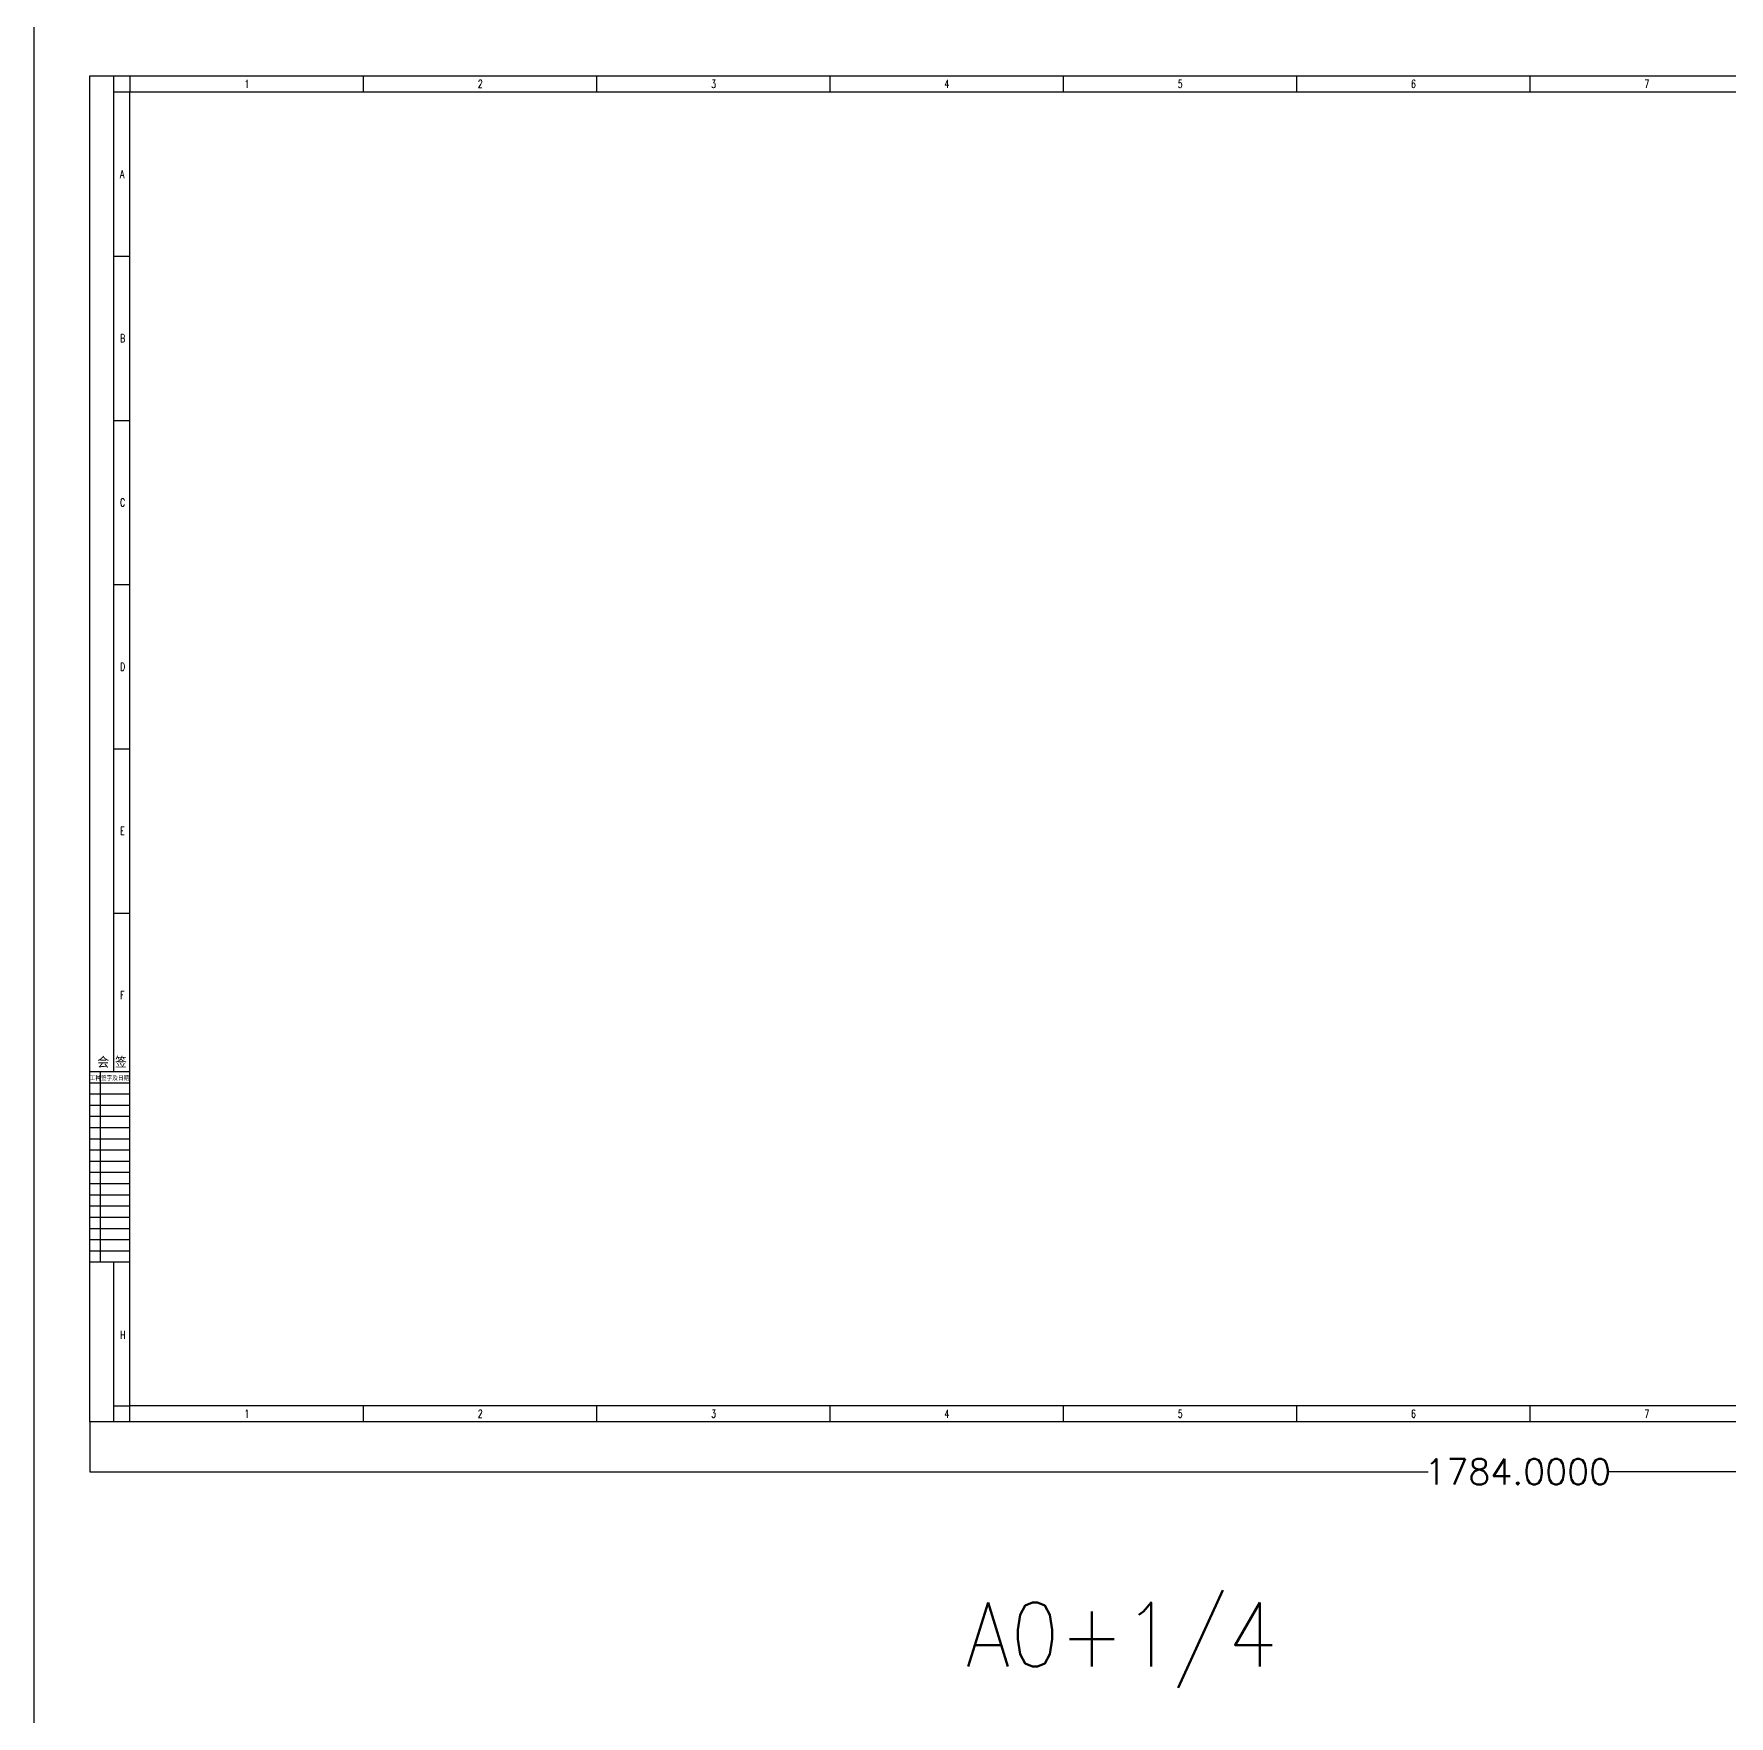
# Model space of a CAD drawing. Header units: inches. Extents: x 3186 to 109360, y -14990 to 740552.
# Drawn here: x 3186 to 56135, y 450387 to 502947 of the extents above; entities that cross this region are included whole.
import ezdxf
from ezdxf.enums import TextEntityAlignment as Align

# ---------------------------------------------------------------- set-up
doc = ezdxf.new("R2010")
doc.units = ezdxf.units.IN
doc.header["$MEASUREMENT"] = 0
doc.styles.add('HZ', font='txt_____.ttf', dxfattribs={"width": 0.7, "bigfont": 'HZTXT'})
doc.styles.get("Standard").update_dxf_attribs({"font": 'txt', "bigfont": 'gbcbig.shx'})
doc.dimstyles.new('Standard-yuanban', dxfattribs={"dimtxt": 800, "dimasz": 0.18, "dimexe": 0.18, "dimexo": 0.0625, "dimgap": 0.09, "dimtad": 0, "dimtih": 1, "dimtoh": 1, "dimdec": 4, "dimlfac": 0.02, "dimzin": 0, "dimdsep": 46, "dimtxsty": 'Standard', "dimcen": 0.09, "dimadec": 0, "dimazin": 0, "dimtfac": 1, "dimtdec": 4, "dimtofl": 0, "dimtmove": 0, "dimatfit": 3, "dimfxl": 1, "dimtolj": 1, "dimtzin": 0, "dimarcsym": 0})

# ---------------------------------------------------------------- blocks, each defined once
blk = doc.blocks.new('*D56')
at = {"color": 0, "lineweight": -2, "transparency": 16777216}
for p, q in [((4934, 459585), (4934, 458022)), ((94134, 459585), (94134, 458022)), ((4935, 458022), (46734, 458022)), ((94134, 458022), (52335, 458022))]:
    blk.add_line(p, q, dxfattribs=at)
at = {"color": 0, "transparency": 16777216}
for points in [[(4935, 458022), (4935, 458022), (4934, 458022)], [(94134, 458022), (94134, 458022), (94134, 458022)]]:
    blk.add_solid(points, dxfattribs=at)
at = {"layer": 'Defpoints', "color": 0, "transparency": 16777216}
for p in [(4934, 459585), (94134, 459585), (94134, 458022)]:
    blk.add_point(p, dxfattribs=at)
at = {"color": 0, "transparency": 16777216, "insert": (49534, 458022), "char_height": 800, "attachment_point": 5}
blk.add_mtext('\\A1;1784.0000', dxfattribs=at)

msp = doc.modelspace()

# ---------------------------------------------------------------- linework, layer by layer
msp.add_line((3186.2886, 740551.77166), (3186.2886, -14989.84004))
at = {"color": 0}
for p, q in [((6184.44132, 470516.52613), (4934.44132, 470516.52613)), ((5268.58936, 464566.52613), (5268.58936, 470516.52613)), ((6184.44132, 470166.52613), (4934.44132, 470166.52613)), ((6184.44132, 469816.52613), (4934.44132, 469816.52613)), ((6184.44132, 469466.52613), (4934.44132, 469466.52613)), ((6184.44132, 469116.52613), (4934.44132, 469116.52613)), ((6184.44132, 468766.52613), (4934.44132, 468766.52613)), ((6184.44132, 468416.52613), (4934.44132, 468416.52613)), ((6184.44132, 468066.52613), (4934.44132, 468066.52613)), ((6184.44132, 467716.52613), (4934.44132, 467716.52613)), ((6184.44132, 467366.52613), (4934.44132, 467366.52613)), ((6184.44132, 467016.52613), (4934.44132, 467016.52613)), ((6184.44132, 466666.52613), (4934.44132, 466666.52613)), ((6184.44132, 466316.52613), (4934.44132, 466316.52613)), ((6184.44132, 465966.52613), (4934.44132, 465966.52613)), ((6184.44132, 465616.52613), (4934.44132, 465616.52613)), ((6184.44132, 465266.52613), (4934.44132, 465266.52613)), ((6184.44132, 464916.52613), (4934.44132, 464916.52613)), ((6184.44132, 464566.52613), (4934.44132, 464566.52613))]:
    msp.add_line(p, q, dxfattribs=at)
at = {"color": 4, "flags": 128}
for points in [[(4934.44132, 459585.23396), (4934.44132, 501635.23396)], [(4934.44132, 501635.23396), (94134.44132, 501635.23396)], [(6184.44132, 501635.23396), (6184.44132, 501135.23396)], [(13471.94132, 501635.23396), (13471.94132, 501135.23396)], [(20759.44132, 501635.23396), (20759.44132, 501135.23396)], [(28046.94132, 501635.23396), (28046.94132, 501135.23396)], [(35334.44132, 501635.23396), (35334.44132, 501135.23396)], [(42621.94132, 501635.23396), (42621.94132, 501135.23396)], [(49909.44132, 501635.23396), (49909.44132, 501135.23396)], [(5684.44132, 501135.23396), (6184.44132, 501135.23396)], [(13471.94132, 460085.23396), (13471.94132, 459585.23396)], [(20759.44132, 460085.23396), (20759.44132, 459585.23396)], [(28046.94132, 460085.23396), (28046.94132, 459585.23396)], [(35334.44132, 460085.23396), (35334.44132, 459585.23396)], [(42621.94132, 460085.23396), (42621.94132, 459585.23396)], [(49909.44132, 460085.23396), (49909.44132, 459585.23396)], [(94134.44132, 459585.23396), (4934.44132, 459585.23396)]]:
    msp.add_lwpolyline(points, dxfattribs=at)
at = {"color": 4}
msp.add_lwpolyline([(5684.44132, 470516.52613), (5684.44132, 501635.23396)], dxfattribs=at)
at = {"flags": 128}
for points in [[(5684.44132, 501135.23396), (6184.44132, 501135.23396)], [(5684.44132, 496003.98396), (6184.44132, 496003.98396)], [(5684.44132, 490872.73396), (6184.44132, 490872.73396)], [(5684.44132, 485741.48396), (6184.44132, 485741.48396)], [(5684.44132, 480610.23396), (6184.44132, 480610.23396)], [(5684.44132, 475478.98396), (6184.44132, 475478.98396)], [(5684.44132, 460085.23396), (6184.44132, 460085.23396)], [(6184.44132, 459585.23396), (6184.44132, 460085.23396)]]:
    msp.add_lwpolyline(points, dxfattribs=at)
msp.add_lwpolyline([(6184.44132, 501135.23396), (93630.44132, 501135.23396), (93630.44132, 460085.23396), (6184.44132, 460085.23396)], close=True)
msp.add_lwpolyline([(5684.44132, 459585.23396), (5684.44132, 464566.52613)])

# ---------------------------------------------------------------- texts
at = {"color": 0, "style": 'HZ', "width": 0.7}
for s, p in [('1', (9765.99812, 501260.23396)), ('2', (17053.49812, 501260.23396)), ('3', (24340.99812, 501260.23396)), ('4', (31628.49812, 501260.23396)), ('5', (38915.99812, 501260.23396)), ('6', (46203.49812, 501260.23396)), ('7', (53490.99812, 501260.23396)), ('A', (5877.16417, 498444.24963)), ('B', (5877.16417, 493312.99963)), ('C', (5877.16417, 488181.74963)), ('D', (5877.16417, 483050.49963)), ('E', (5877.16417, 477919.24963)), ('F', (5877.16417, 472787.99963)), ('H', (5877.16417, 462171.80757)), ('1', (9765.99812, 459710.23396)), ('2', (17053.49812, 459710.23396)), ('3', (24340.99812, 459710.23396)), ('4', (31628.49812, 459710.23396)), ('5', (38915.99812, 459710.23396)), ('6', (46203.49812, 459710.23396)), ('7', (53490.99812, 459710.23396))]:
    msp.add_text(s, height=250, dxfattribs=at).set_placement(p)
at = {"color": 0, "style": 'HZ', "width": 0.9}
for s, height, p in [('会 签  ', 300, (5811.54582, 470677.15185)), ('工种签字及日期', 140, (5545.28601, 470258.48442)), ('A0+1/4', 2000, (37154.68588, 451937.00758))]:
    msp.add_text(s, height=height, dxfattribs=at).set_placement(p, align=Align.CENTER)

# ---------------------------------------------------------------- dimensions: what is measured, and where the dimension line sits
dim = msp.add_linear_dim(base=(94134.44132, 458021.89131), p1=(4934.44132, 459585.23396), p2=(94134.44132, 459585.23396), dimstyle='Standard-yuanban')
dim.commit()
dim.dimension.update_dxf_attribs({"geometry": '*D56', "text_midpoint": (49534.44132, 458021.89131)})

doc.saveas('drawing.dxf')
